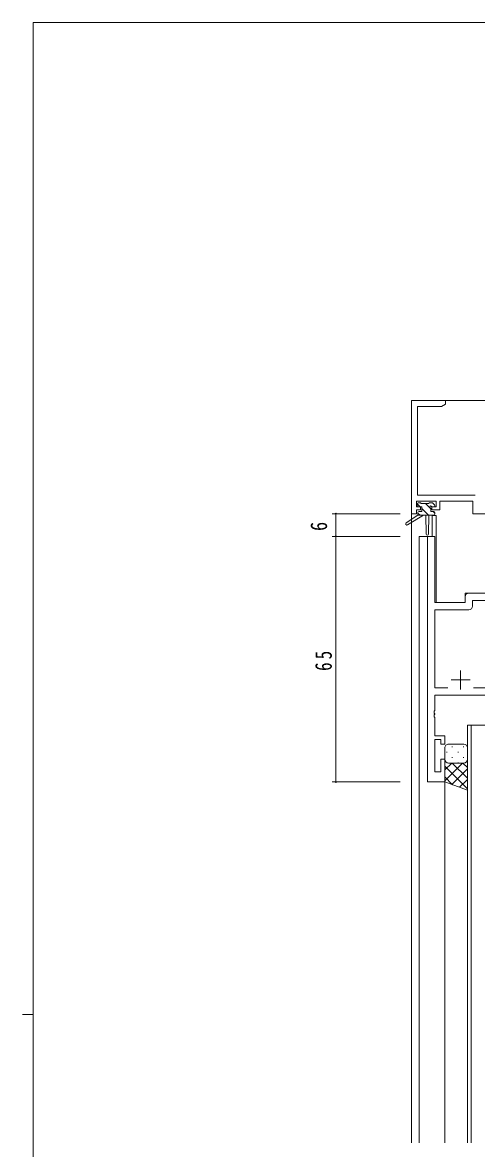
# Model space of a CAD drawing. Units: millimetres on the paper. Extents: x -397 to 397, y -282 to 282.
# Drawn here: x -396.7 to -276.7, y -18.7 to 279.3 of the extents above; entities that cross this region are included whole.
import ezdxf
from ezdxf.enums import TextEntityAlignment as Align

# ---------------------------------------------------------------- set-up
doc = ezdxf.new("R2010")
doc.units = ezdxf.units.MM
for name, color, linetype, lineweight in [('0-1_YKK_ZWAK', 7, 'Continuous', 18), ('0-3_YKK_11', 7, 'Continuous', 18), ('0-4_YKK_12', 2, 'Continuous', 18), ('0-5_YKK_13', 4, 'Continuous', 18), ('0-6_YKK_D', 6, 'Continuous', 18)]:
    doc.layers.add(name, color=color, linetype=linetype, lineweight=lineweight)
doc.styles.add('ＭＳ ゴシック', font='')
doc.styles.get('ＭＳ ゴシック').set_extended_font_data('MS Gothic')

msp = doc.modelspace()

# ---------------------------------------------------------------- linework, layer by layer
at = {"layer": '0-1_YKK_ZWAK'}
for p, q in [((-393.908, -245.7), (-393.908, 279.3)), ((376.092, 279.3), (-393.908, 279.3)), ((-396.708, 16.8), (-393.908, 16.8))]:
    msp.add_line(p, q, dxfattribs=at)
at = {"layer": '0-3_YKK_11'}
for p, q in [((-284.908, 179.3), (-293.908, 179.3)), ((-293.908, 179.3), (-293.908, 149.3)), ((-284.908, 178.3), (-284.908, 179.3)), ((-292.278, 177.67), (-285.999, 177.67)), ((-292.278, 154.23), (-292.278, 177.67)), ((-285.999, 177.67), (-284.908, 178.3)), ((-292.608, 152.6), (-287.408, 152.6)), ((-292.608, 151.1), (-292.608, 152.6)), ((-277.056, 154.23), (-292.278, 154.23)), ((-287.408, 152.6), (-287.408, 151.1)), ((-286.408, 150.3), (-286.408, 152.6)), ((-286.408, 152.6), (-277.708, 152.6)), ((-277.708, 152.6), (-277.708, 149.3)), ((-293.908, 149.3), (-292.608, 149.3)), ((-291.508, 151.1), (-292.608, 151.1)), ((-292.608, 150.3), (-291.508, 150.3)), ((-292.608, 149.3), (-292.608, 150.3)), ((-291.508, 150.3), (-291.508, 151.1)), ((-288.508, 151.1), (-288.508, 150.3)), ((-287.408, 151.1), (-288.508, 151.1)), ((-288.508, 150.3), (-286.408, 150.3)), ((-277.708, 149.3), (-238.038, 149.3)), ((-287.776, 143.3), (-289.706, 143.3)), ((-289.706, 143.3), (-289.706, 78.3)), ((-287.776, 125.8), (-287.776, 143.3)), ((-247.836, 128.3), (-278.706, 128.3)), ((-279.706, 125.8), (-287.776, 125.8)), ((-279.706, 127.3), (-279.706, 125.8)), ((-287.776, 123.87), (-278.776, 123.87)), ((-287.776, 103.23), (-287.776, 123.87)), ((-280.906, 107.8), (-280.906, 102.8)), ((-283.406, 105.3), (-278.406, 105.3)), ((-284.256, 103.23), (-287.776, 103.23)), ((-250.036, 103.23), (-277.556, 103.23)), ((-287.776, 97.258), (-287.776, 101.3)), ((-287.776, 101.3), (-268.806, 101.3)), ((-287.896, 97.075), (-287.776, 97.258)), ((-287.896, 96.525), (-287.896, 97.075)), ((-287.776, 96.342), (-287.896, 96.525)), ((-287.896, 96.075), (-287.776, 96.258)), ((-287.896, 95.525), (-287.896, 96.075)), ((-287.776, 95.342), (-287.896, 95.525)), ((-287.776, 96.258), (-287.776, 96.342)), ((-287.776, 90.5), (-287.776, 95.342)), ((-285.106, 90.5), (-287.776, 90.5)), ((-287.776, 81), (-287.776, 89.5)), ((-287.776, 89.5), (-286.106, 89.5)), ((-286.106, 89.5), (-286.106, 88.3)), ((-285.106, 88.3), (-285.106, 90.5)), ((-286.106, 88.3), (-285.106, 88.3)), ((-286.106, 84.3), (-286.106, 81)), ((-285.106, 84.3), (-286.106, 84.3)), ((-285.106, 78.3), (-285.106, 84.3)), ((-286.106, 81), (-287.776, 81)), ((-289.706, 78.3), (-285.106, 78.3))]:
    msp.add_line(p, q, dxfattribs=at)
msp.add_lwpolyline([(-277.776, 124.87), (-277.776, 126.37), (-258.756, 126.37)], dxfattribs=at)
for centre, start, end in [((-278.706, 127.3), 90.00001, 179.99999), ((-278.776, 124.87), 270.00001, 359.99999)]:
    msp.add_arc(centre, 1, start, end, dxfattribs=at)
at = {"layer": '0-4_YKK_12'}
for p, q in [((-293.908, 179.3), (-223.908, 179.3)), ((-293.908, 179.3), (-293.908, -17.2)), ((-288.408, 148.8), (-288.408, 143.3)), ((-287.408, 148.8), (-288.408, 148.8)), ((-287.408, 148.8), (-287.408, 125.8)), ((-287.708, 143.3), (-291.908, 143.3)), ((-291.908, 143.3), (-291.908, -17.2)), ((-289.706, 78.3), (-289.706, 143.3)), ((-287.708, 143.3), (-287.708, 125.8)), ((-279.708, 125.8), (-279.708, 128.3)), ((-279.708, 128.3), (-250.408, 128.3)), ((-287.708, 125.8), (-279.708, 125.8)), ((-273.106, 93.3), (-279.106, 93.3)), ((-279.106, 93.3), (-279.106, -17.2)), ((-278.106, -17.2), (-278.106, 93.3)), ((-285.108, 78.3), (-289.706, 78.3)), ((-285.108, -17.2), (-285.108, 78.3))]:
    msp.add_line(p, q, dxfattribs=at)
at = {"layer": '0-5_YKK_13'}
for p, q in [((-292.108, 152.2), (-291.608, 152.2)), ((-291.408, 152), (-289.308, 152)), ((-288.808, 150.566), (-290.243, 152)), ((-289.108, 152.2), (-288.508, 152.2)), ((-288.296, 152.112), (-287.796, 151.612)), ((-291.588, 151.1), (-292.408, 151.92)), ((-292.408, 151.4), (-292.408, 151.9)), ((-292.208, 149.6), (-292.208, 148.9)), ((-291.633, 148.9), (-292.208, 149.476)), ((-291.208, 151.1), (-292.108, 151.1)), ((-291.908, 149.9), (-291.208, 149.9)), ((-291.208, 149.9), (-291.208, 151.1)), ((-289.388, 148.9), (-291.208, 150.721)), ((-288.808, 150.639), (-288.808, 149.9)), ((-288.808, 149.9), (-288.008, 149.9)), ((-288.008, 151.1), (-288.347, 151.1)), ((-287.708, 149.466), (-288.143, 149.9)), ((-287.708, 149.6), (-287.708, 149.2)), ((-292.208, 148.9), (-295.275, 146.849)), ((-290.708, 148.9), (-294.953, 146.343)), ((-288.008, 148.9), (-292.208, 148.9)), ((-290.108, 148.9), (-290.006, 143.892)), ((-289.306, 148.9), (-289.406, 143.892)), ((-285.106, 87.3), (-285.106, 84.3)), ((-280.106, 88.3), (-284.106, 88.3)), ((-283.271, 87.635), (-283.071, 87.635)), ((-280.241, 87.635), (-280.041, 87.635)), ((-279.106, 84.3), (-279.106, 87.3)), ((-285.106, 78.3), (-285.106, 84.3)), ((-285.106, 84.298), (-285.106, 84.298)), ((-284.686, 86.22), (-284.486, 86.22)), ((-283.271, 84.805), (-283.071, 84.805)), ((-281.656, 86.22), (-281.456, 86.22)), ((-280.241, 84.805), (-280.041, 84.805)), ((-279.106, 84.3), (-279.106, 76.157)), ((-285.106, 78.641), (-280.447, 83.3)), ((-285.106, 81.47), (-283.276, 83.3)), ((-279.106, 76.452), (-285.106, 82.452)), ((-284.521, 83.39), (-284.486, 83.39)), ((-284.106, 83.3), (-280.106, 83.3)), ((-284.106, 83.3), (-280.506, 83.3)), ((-283.273, 77.645), (-279.106, 81.813)), ((-279.106, 79.281), (-283.125, 83.3)), ((-281.656, 83.39), (-281.456, 83.39)), ((-279.106, 82.109), (-280.297, 83.3)), ((-283.046, 77.564), (-285.106, 79.624)), ((-279.106, 76.157), (-285.106, 78.3)), ((-281.189, 76.901), (-279.106, 78.984))]:
    msp.add_line(p, q, dxfattribs=at)
for centre, radius, start, end in [((-292.108, 151.9), 0.3, 90, 180), ((-291.608, 152), 0.2, 0, 90), ((-289.108, 152), 0.2, 90, 180), ((-288.508, 151.9), 0.3, 45, 90), ((-292.108, 151.4), 0.3, 180, 270), ((-291.908, 149.6), 0.3, 90, 180), ((-288.808, 151.1), 0.25, 33.05573, 236.94427), ((-289.108, 150.639), 0.3, 0, 56.94427), ((-288.347, 151.4), 0.3, 213.05573, 270), ((-288.008, 151.4), 0.3, 270, 45), ((-288.008, 149.6), 0.3, 0, 90), ((-288.008, 149.2), 0.3, 270, 0), ((-295.108, 146.6), 0.3, 123.76905, 301.06147), ((-289.706, 143.898), 0.3, 181.16963, 358.85539), ((-284.106, 87.3), 1, 90.0001, 180.0001), ((-280.106, 87.3), 1, 0.0001, 90.0001), ((-284.106, 84.3), 1, 180.0001, 270.0001), ((-280.106, 84.3), 1, 270.0001, 0.0001)]:
    msp.add_arc(centre, radius, start, end, dxfattribs=at)
at = {"layer": '0-6_YKK_D'}
for p, q in [((-296.908, 149.3), (-314.908, 149.3)), ((-313.908, 149.3), (-313.908, 143.3)), ((-296.908, 143.3), (-314.908, 143.3)), ((-296.908, 143.3), (-314.908, 143.3)), ((-313.908, 143.3), (-313.908, 78.3)), ((-296.908, 78.3), (-314.908, 78.3))]:
    msp.add_line(p, q, dxfattribs=at)
for centre, start, end in [((-313.908, 149.3), 90, 270), ((-313.908, 149.3), 270, 90), ((-313.908, 143.3), 90, 270), ((-313.908, 143.3), 90, 270), ((-313.908, 143.3), 270, 90), ((-313.908, 143.3), 270, 90), ((-313.908, 78.3), 90, 270), ((-313.908, 78.3), 270, 90)]:
    msp.add_arc(centre, 0.106, start, end, dxfattribs=at)

# ---------------------------------------------------------------- texts
at = {"layer": '0-6_YKK_D', "color": 7, "style": 'ＭＳ ゴシック', "width": 0.8}
msp.add_text('6', height=4.399, rotation=90, dxfattribs=at).set_placement((-314.908, 144.741), align=Align.BOTTOM_LEFT)
at = {"layer": '0-6_YKK_D', "color": 7, "insert": (-314.908, 107.693), "char_height": 4.399, "attachment_point": 7, "rotation": 90, "style": 'ＭＳ ゴシック'}
msp.add_mtext('\\T1.37;\\W0.75;65', dxfattribs=at)

doc.saveas('drawing.dxf')
